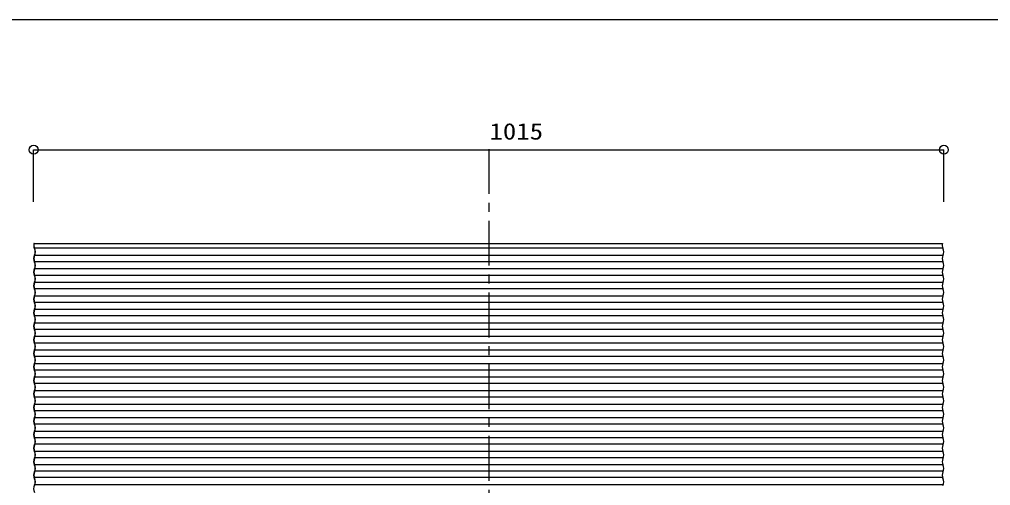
# Model space of a CAD drawing. Units: millimetres at full size; details may follow other scales. Extents: x -1447 to 1447, y -1005 to 1005.
# Drawn here: x -442 to 641, y 485 to 1005 of the extents above; entities that cross this region are included whole.
import ezdxf
from ezdxf.enums import TextEntityAlignment as Align

# ---------------------------------------------------------------- set-up
doc = ezdxf.new("R2010")
doc.units = ezdxf.units.MM
doc.header["$LTSCALE"] = 10
doc.linetypes.add('CHAIN1', pattern=[8, 5, -1, 1, -1])
doc.layers.add('0-1___', color=134, linetype='Continuous')
doc.layers.add('F-F', color=134, linetype='Continuous')
doc.styles.add('ＭＳ ゴシック', font='')
doc.styles.get('ＭＳ ゴシック').set_extended_font_data('MS Gothic')

msp = doc.modelspace()

# ---------------------------------------------------------------- linework, layer by layer
at = {"layer": '0-1___', "color": 3}
msp.add_lwpolyline([(-1446.63, 1004.65), (1446.63, 1004.65), (1446.63, -1004.65), (-1446.63, -1004.65)], close=True, dxfattribs=at)
at = {"layer": 'F-F', "color": 4}
for p, q in [((-425.86, 801.31), (-425.86, 859.21)), ((-425.86, 859.21), (589.14, 859.21)), ((589.14, 801.31), (589.14, 859.21))]:
    msp.add_line(p, q, dxfattribs=at)
at = {"layer": 'F-F', "color": 7, "linetype": 'CHAIN1'}
msp.add_line((81.64, 859.95), (81.64, -760.1), dxfattribs=at)
at = {"layer": 'F-F'}
msp.add_line((-425.28, 754.58), (-425.52, 754.58), dxfattribs=at)
at = {"layer": 'F-F', "color": 7}
for p, q in [((-425.28, 754.58), (587.7, 754.58)), ((588.17, 749.33), (-424.8, 749.33)), ((588.17, 741.33), (-424.8, 741.33)), ((588.17, 734.22), (-424.8, 734.22)), ((588.17, 726.23), (-424.8, 726.23)), ((588.17, 719.12), (-424.8, 719.12)), ((588.17, 711.12), (-424.8, 711.12)), ((588.17, 704.01), (-424.8, 704.01)), ((588.17, 696.02), (-424.8, 696.02)), ((588.17, 688.91), (-424.8, 688.91)), ((588.17, 680.91), (-424.8, 680.91)), ((588.17, 673.8), (-424.8, 673.8)), ((588.17, 665.81), (-424.8, 665.81)), ((588.17, 658.7), (-424.8, 658.7)), ((588.17, 650.7), (-424.8, 650.7)), ((588.17, 643.59), (-424.8, 643.59)), ((588.17, 635.6), (-424.8, 635.6)), ((588.17, 628.49), (-424.8, 628.49)), ((588.17, 620.49), (-424.8, 620.49)), ((588.17, 613.38), (-424.8, 613.38)), ((588.17, 605.39), (-424.8, 605.39)), ((588.17, 598.28), (-424.8, 598.28)), ((588.17, 590.28), (-424.8, 590.28)), ((588.17, 583.17), (-424.8, 583.17)), ((588.17, 575.18), (-424.8, 575.18)), ((588.17, 568.07), (-424.8, 568.07)), ((588.17, 560.07), (-424.8, 560.07)), ((588.17, 552.96), (-424.8, 552.96)), ((588.17, 544.97), (-424.8, 544.97)), ((588.17, 537.86), (-424.8, 537.86)), ((588.17, 530.75), (-424.8, 530.75)), ((588.17, 522.75), (-424.8, 522.75)), ((588.17, 515.65), (-424.8, 515.65)), ((588.17, 507.65), (-424.8, 507.65)), ((588.17, 500.54), (-424.8, 500.54)), ((588.22, 493.43), (-424.75, 493.43)), ((588.22, 485.44), (-424.75, 485.44))]:
    msp.add_line(p, q, dxfattribs=at)
at = {"layer": 'F-F', "color": 4}
for centre in [(-425.86, 859.21), (589.14, 859.21)]:
    msp.add_circle(centre, 5, dxfattribs=at)
at = {"layer": 'F-F'}
for centre, radius, start, end in [((-418.79, 752.44), 7.06, 162.35953, 210.19111), ((-419.46, 752.46), 6.19, 160.01979, 210.38866), ((-431.79, 745.33), 7.76, 332.76174, 27.23826), ((-432.57, 745.33), 8.74, 332.76368, 27.23632), ((593.51, 752.46), 6.19, 160.01983, 210.38926), ((580.41, 745.33), 8.74, 332.76266, 27.23734), ((-417.12, 737.78), 8.74, 152.76368, 207.23632), ((-417.89, 737.78), 7.77, 152.76403, 207.23597), ((595.08, 737.78), 7.77, 152.7637, 207.2363), ((-417.12, 722.67), 8.74, 152.76358, 207.23642), ((-417.89, 722.67), 7.77, 152.76409, 207.23591), ((-431.79, 730.23), 7.76, 332.7618, 27.2382), ((-432.57, 730.23), 8.74, 332.76358, 27.23642), ((595.08, 722.67), 7.77, 152.76375, 207.23625), ((580.41, 730.23), 8.74, 332.76256, 27.23744), ((-431.79, 715.12), 7.76, 332.76162, 27.23838), ((-432.57, 715.12), 8.74, 332.76368, 27.23632), ((580.41, 715.12), 8.74, 332.76266, 27.23734), ((-417.12, 707.57), 8.74, 152.76383, 207.23617), ((-417.89, 707.57), 7.77, 152.76403, 207.23597), ((-432.57, 700.02), 8.74, 332.76368, 27.23632), ((595.08, 707.57), 7.77, 152.7637, 207.2363), ((580.41, 700.02), 8.74, 332.76266, 27.23734), ((-417.12, 692.46), 8.74, 152.76358, 207.23642), ((-417.89, 692.46), 7.77, 152.76409, 207.23591), ((-431.79, 700.02), 7.76, 332.76162, 27.23838), ((595.08, 692.46), 7.77, 152.76375, 207.23625), ((-431.79, 684.91), 7.76, 332.7618, 27.2382), ((-432.57, 684.91), 8.74, 332.76358, 27.23642), ((580.41, 684.91), 8.74, 332.76256, 27.23744), ((-417.12, 677.36), 8.74, 152.76368, 207.23632), ((-417.89, 677.36), 7.77, 152.76403, 207.23597), ((-431.79, 669.81), 7.76, 332.76174, 27.23826), ((-432.57, 669.81), 8.74, 332.76368, 27.23632), ((595.08, 677.36), 7.77, 152.7637, 207.2363), ((580.41, 669.81), 8.74, 332.76266, 27.23734), ((-417.12, 662.25), 8.74, 152.76358, 207.23642), ((-417.89, 662.25), 7.77, 152.76409, 207.23591), ((595.08, 662.25), 7.77, 152.76375, 207.23625), ((-417.12, 647.15), 8.74, 152.76368, 207.23632), ((-417.89, 647.15), 7.77, 152.76391, 207.23609), ((-431.79, 654.7), 7.76, 332.7618, 27.2382), ((-432.57, 654.7), 8.74, 332.76358, 27.23642), ((595.08, 647.15), 7.77, 152.76358, 207.23642), ((580.41, 654.7), 8.74, 332.76256, 27.23744), ((-431.79, 639.6), 7.76, 332.76174, 27.23826), ((-432.57, 639.6), 8.74, 332.76368, 27.23632), ((580.41, 639.6), 8.74, 332.76266, 27.23734), ((-417.12, 632.04), 8.74, 152.76358, 207.23642), ((-417.89, 632.04), 7.77, 152.76409, 207.23591), ((-432.57, 624.49), 8.74, 332.76358, 27.23642), ((595.08, 632.04), 7.77, 152.76375, 207.23625), ((580.41, 624.49), 8.74, 332.76256, 27.23744), ((-417.12, 616.94), 8.74, 152.76358, 207.23642), ((-417.89, 616.94), 7.77, 152.76409, 207.23591), ((-431.79, 624.49), 7.76, 332.7618, 27.2382), ((595.08, 616.94), 7.77, 152.76375, 207.23625), ((-431.79, 609.39), 7.76, 332.76174, 27.23826), ((-432.57, 609.39), 8.74, 332.76368, 27.23632), ((580.41, 609.39), 8.74, 332.76266, 27.23734), ((-417.12, 601.83), 8.74, 152.76368, 207.23632), ((-417.89, 601.83), 7.77, 152.76391, 207.23609), ((-431.79, 594.28), 7.76, 332.7618, 27.2382), ((-432.57, 594.28), 8.74, 332.76358, 27.23642), ((595.08, 601.83), 7.77, 152.76358, 207.23642), ((580.41, 594.28), 8.74, 332.76256, 27.23744), ((-417.12, 586.73), 8.74, 152.76358, 207.23642), ((-417.89, 586.73), 7.77, 152.76409, 207.23591), ((595.08, 586.73), 7.77, 152.76375, 207.23625), ((-417.12, 571.62), 8.74, 152.76368, 207.23632), ((-417.89, 571.62), 7.77, 152.76403, 207.23597), ((-431.79, 579.18), 7.76, 332.76174, 27.23826), ((-432.57, 579.18), 8.74, 332.76368, 27.23632), ((595.08, 571.62), 7.77, 152.7637, 207.2363), ((580.41, 579.18), 8.74, 332.76266, 27.23734), ((-431.79, 564.07), 7.76, 332.7618, 27.2382), ((-432.57, 564.07), 8.74, 332.76358, 27.23642), ((580.41, 564.07), 8.74, 332.76256, 27.23744), ((-417.12, 556.52), 8.74, 152.76358, 207.23642), ((-417.89, 556.52), 7.77, 152.76409, 207.23591), ((-431.79, 548.97), 7.76, 332.76162, 27.23838), ((-432.57, 548.97), 8.74, 332.76368, 27.23632), ((595.08, 556.52), 7.77, 152.76375, 207.23625), ((580.41, 548.97), 8.74, 332.76266, 27.23734), ((-417.12, 541.41), 8.74, 152.76383, 207.23617), ((-417.89, 541.41), 7.77, 152.76403, 207.23597), ((595.08, 541.41), 7.77, 152.7637, 207.2363), ((-431.79, 533.86), 7.76, 332.76162, 27.23838), ((-432.57, 533.86), 8.74, 332.76368, 27.23632), ((580.41, 533.86), 8.74, 332.76266, 27.23734), ((-417.12, 526.31), 8.74, 152.76358, 207.23642), ((-417.89, 526.31), 7.77, 152.76409, 207.23591), ((-431.79, 518.76), 7.76, 332.76177, 27.23823), ((-432.57, 518.76), 8.74, 332.76363, 27.23637), ((595.08, 526.31), 7.77, 152.76375, 207.23625), ((580.41, 518.76), 8.74, 332.76261, 27.23739), ((-417.12, 511.2), 8.74, 152.76363, 207.23637), ((-417.89, 511.2), 7.77, 152.76406, 207.23594), ((595.08, 511.2), 7.77, 152.76373, 207.23627), ((-417.12, 496.1), 8.74, 152.76363, 207.23637), ((-417.89, 496.1), 7.77, 152.76406, 207.23594), ((-431.79, 503.65), 7.76, 332.76177, 27.23823), ((-432.57, 503.65), 8.74, 332.76363, 27.23637), ((595.08, 496.1), 7.77, 152.76373, 207.23627), ((580.41, 503.65), 8.74, 332.76261, 27.23739), ((-431.79, 488.55), 7.76, 332.76177, 27.23823), ((-432.57, 488.55), 8.74, 332.76363, 27.23637), ((580.41, 488.55), 8.74, 332.76261, 27.23739), ((-417.12, 480.99), 8.74, 152.76363, 207.23637)]:
    msp.add_arc(centre, radius, start, end, dxfattribs=at)

# ---------------------------------------------------------------- texts
at = {"layer": 'F-F', "color": 4, "style": 'ＭＳ ゴシック', "width": 1.2}
msp.add_text('1015', height=18.33, dxfattribs=at).set_placement((82.4, 865.08), align=Align.BOTTOM_LEFT)

doc.saveas('drawing.dxf')
